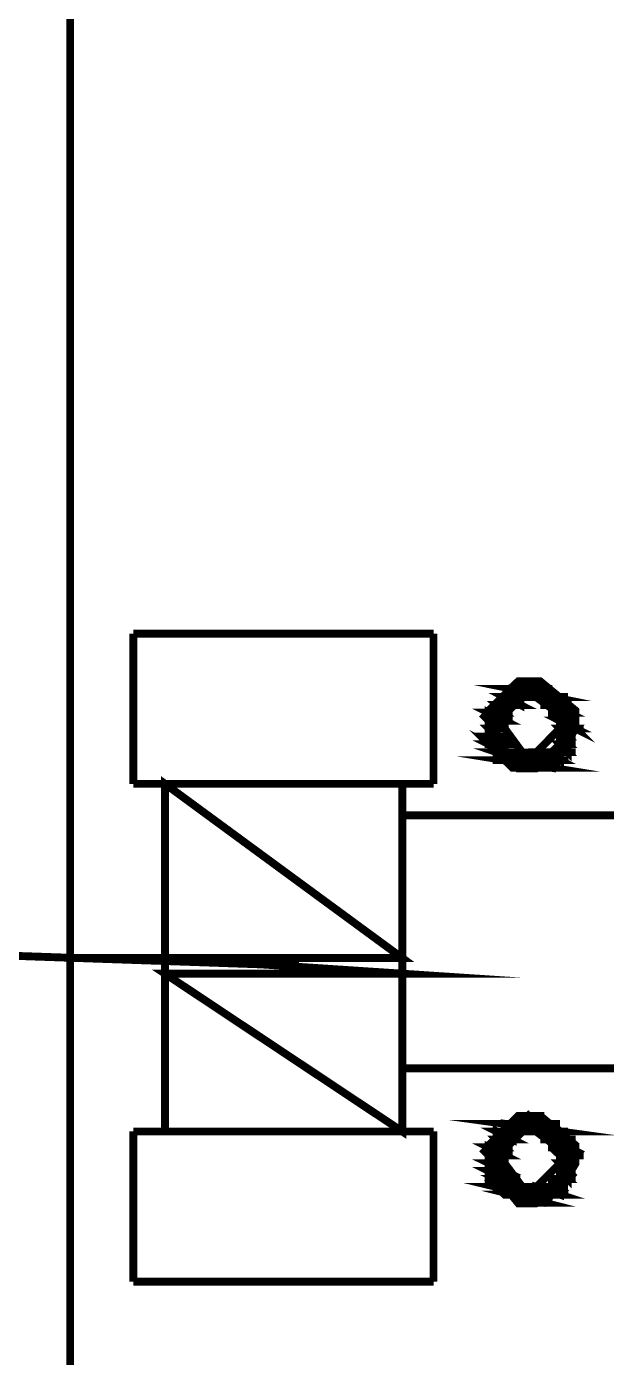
# Model space of a CAD drawing. Header units: metres. Extents: x -593 to 248, y 430 to 1024.
# Drawn here: x -12.6 to -9.49, y 678.34 to 685.48 of the extents above; entities that cross this region are included whole.
import ezdxf

# ---------------------------------------------------------------- set-up
doc = ezdxf.new("R2010")
doc.units = ezdxf.units.M
doc.header["$MEASUREMENT"] = 0
doc.layers.add('C00-00-00-BLACK', color=7, linetype='Continuous')
doc.layers.add('CFF-00-00', color=1, linetype='Continuous')

msp = doc.modelspace()

# ---------------------------------------------------------------- linework, layer by layer
at = {"layer": 'C00-00-00-BLACK', "const_width": 0.0423}
for points in [[(-12.3696, 690.7014), (-12.3696, 681.5054)], [(-10.4198, 682.2244), (-12.0306, 682.2244)], [(-12.0306, 682.2244), (-12.0306, 681.4194)], [(-10.4198, 681.4194), (-10.4198, 682.2244)], [(-12.3696, 681.6734), (-12.3696, 670.3554)], [(-12.0306, 681.4194), (-10.4198, 681.4194)], [(-11.8612, 681.4194), (-11.8612, 679.5554)], [(-10.5877, 681.4194), (-10.5877, 679.5554)], [(-9.189, 681.2504), (-10.5877, 681.2504)], [(-10.5877, 681.2504), (-10.5877, 679.8934)], [(-10.5877, 679.8934), (-9.189, 679.8934)], [(-10.4198, 679.5554), (-12.0306, 679.5554)], [(-12.0306, 679.5554), (-12.0306, 678.7504)], [(-10.4198, 678.7504), (-10.4198, 679.5554)], [(-12.0306, 678.7504), (-10.4198, 678.7504)]]:
    msp.add_lwpolyline(points, dxfattribs=at)
for points in [[(-9.6578, 681.7584), (-9.6578, 681.8124), (-9.8479, 681.9694), (-9.9111, 681.9694), (-9.9651, 681.9694), (-10.1235, 681.8124), (-10.1235, 681.7584), (-10.1235, 681.6954), (-9.9651, 681.5024), (-9.9111, 681.5024), (-9.8684, 681.5024), (-9.7375, 681.5834), (-9.6578, 681.7164), (-9.6578, 681.7584)], [(-9.8257, 681.9284), (-9.9954, 681.9284), (-9.7844, 681.8854), (-9.8257, 681.9284)], [(-10.0381, 681.8854), (-9.9538, 681.8424), (-10.0808, 681.8424), (-10.0381, 681.8854)], [(-9.9538, 681.8854), (-10.0381, 681.8854), (-9.9538, 681.8424), (-9.9538, 681.8854)], [(-9.9954, 681.8854), (-9.7844, 681.8854), (-10.0381, 681.8854), (-9.9954, 681.8854)], [(-9.7417, 681.8854), (-9.6991, 681.8854), (-10.0381, 681.8854), (-9.7417, 681.8854)], [(-9.7417, 681.8854), (-10.0381, 681.8854), (-9.7844, 681.8854), (-9.7417, 681.8854)], [(-10.0381, 681.8854), (-9.7417, 681.8854), (-9.6991, 681.8854), (-10.0381, 681.8854)], [(-9.7417, 681.8854), (-9.6991, 681.8854), (-10.0381, 681.8854), (-9.7417, 681.8854)], [(-9.9538, 681.8854), (-9.9111, 681.8854), (-10.0381, 681.8854), (-9.9538, 681.8854)], [(-9.9538, 681.8854), (-10.0381, 681.8854), (-9.9111, 681.8854), (-9.9538, 681.8854)], [(-10.0381, 681.8854), (-9.9538, 681.8854), (-9.9111, 681.8854), (-10.0381, 681.8854)], [(-9.9538, 681.8854), (-9.9111, 681.8854), (-10.0381, 681.8854), (-9.9538, 681.8854)], [(-9.7417, 681.7584), (-9.7417, 681.7904), (-9.8698, 681.8854), (-9.9111, 681.8854), (-9.9428, 681.8854), (-10.0381, 681.7904), (-10.0381, 681.7584), (-10.0381, 681.7164), (-9.9428, 681.5864), (-9.9111, 681.5864), (-9.8698, 681.5864), (-9.7417, 681.7164), (-9.7417, 681.7584)], [(-9.9954, 681.9284), (-9.7844, 681.8854), (-9.9954, 681.8854), (-9.9954, 681.9284)], [(-9.9538, 681.9284), (-9.8257, 681.9284), (-9.9954, 681.9284), (-9.9538, 681.9284)], [(-9.9954, 681.9284), (-9.8257, 681.9284), (-9.7816, 681.9284), (-9.9954, 681.9284)], [(-9.8257, 681.9284), (-9.7816, 681.9284), (-9.9954, 681.9284), (-9.8257, 681.9284)], [(-9.7844, 681.8854), (-9.9954, 681.8854), (-9.7844, 681.8854)], [(-9.9111, 681.9284), (-9.8684, 681.9284), (-9.9538, 681.9284), (-9.9111, 681.9284)], [(-9.8684, 681.9284), (-9.9538, 681.9284), (-9.8257, 681.9284), (-9.8684, 681.9284)], [(-9.9111, 681.9284), (-9.8684, 681.9284), (-9.8257, 681.9284), (-9.9111, 681.9284)], [(-9.8684, 681.9284), (-9.9111, 681.9284), (-9.8684, 681.9284)], [(-9.7417, 681.8854), (-9.9111, 681.8854), (-9.7417, 681.8854)], [(-9.9111, 681.8854), (-9.7417, 681.8854), (-9.8684, 681.8854), (-9.9111, 681.8854)], [(-9.7417, 681.8854), (-9.8257, 681.8854), (-9.7417, 681.8424), (-9.7417, 681.8854)], [(-9.7417, 681.8854), (-9.8684, 681.8854), (-9.7417, 681.8854)], [(-9.8684, 681.8854), (-9.7417, 681.8854), (-9.8257, 681.8854), (-9.8684, 681.8854)], [(-9.8257, 681.8854), (-9.7417, 681.8424), (-9.8257, 681.8424), (-9.8257, 681.8854)], [(-10.0381, 681.8014), (-10.1235, 681.8014), (-10.0381, 681.7584), (-10.0381, 681.8014)], [(-10.0808, 681.8424), (-10.0381, 681.8014), (-10.1235, 681.8014), (-10.0808, 681.8424)], [(-10.1235, 681.8014), (-10.0381, 681.7584), (-10.1235, 681.7584), (-10.1235, 681.8014)], [(-10.1235, 681.8014), (-10.0381, 681.8014), (-9.9954, 681.8014), (-10.1235, 681.8014)], [(-10.0381, 681.8014), (-9.9954, 681.8014), (-10.1235, 681.8014), (-10.0381, 681.8014)], [(-9.9954, 681.8424), (-10.0808, 681.8424), (-10.0381, 681.8014), (-9.9954, 681.8424)], [(-9.9954, 681.8424), (-9.9538, 681.8424), (-10.0808, 681.8424), (-9.9954, 681.8424)], [(-9.9954, 681.8424), (-10.0808, 681.8424), (-9.9538, 681.8424), (-9.9954, 681.8424)], [(-10.0808, 681.8424), (-9.9954, 681.8424), (-9.9538, 681.8424), (-10.0808, 681.8424)], [(-9.9954, 681.8424), (-9.9538, 681.8424), (-10.0808, 681.8424), (-9.9954, 681.8424)], [(-10.0808, 681.8424), (-9.9954, 681.8424), (-9.9538, 681.8424), (-10.0808, 681.8424)], [(-9.9954, 681.8424), (-9.9538, 681.8424), (-10.0808, 681.8424), (-9.9954, 681.8424)], [(-9.6991, 681.8424), (-9.7844, 681.8424), (-9.6991, 681.8014), (-9.6991, 681.8424)], [(-9.8257, 681.8424), (-9.7417, 681.8424), (-9.6991, 681.8424), (-9.8257, 681.8424)], [(-9.7417, 681.8424), (-9.6991, 681.8424), (-9.8257, 681.8424), (-9.7417, 681.8424)], [(-9.7417, 681.8424), (-9.8257, 681.8424), (-9.6991, 681.8424), (-9.7417, 681.8424)], [(-9.8257, 681.8424), (-9.6991, 681.8424), (-9.7844, 681.8424), (-9.8257, 681.8424)], [(-9.7844, 681.8424), (-9.6991, 681.8014), (-9.7844, 681.8014), (-9.7844, 681.8424)], [(-9.7844, 681.8014), (-9.6991, 681.8014), (-9.6578, 681.8014), (-9.7844, 681.8014)], [(-9.6991, 681.8014), (-9.6578, 681.8014), (-9.7844, 681.8014), (-9.6991, 681.8014)], [(-9.6991, 681.8014), (-9.7844, 681.8014), (-9.6991, 681.8014)], [(-9.7844, 681.8014), (-9.6991, 681.8014), (-9.7417, 681.8014), (-9.7844, 681.8014)], [(-9.6991, 681.8014), (-9.7417, 681.8014), (-9.6991, 681.7584), (-9.6991, 681.8014)], [(-9.7417, 681.8014), (-9.6991, 681.7584), (-9.7417, 681.7584), (-9.7417, 681.8014)], [(-10.0808, 681.7584), (-10.1235, 681.7584), (-10.0808, 681.7164), (-10.0808, 681.7584)], [(-10.1235, 681.7584), (-10.0808, 681.7164), (-10.1235, 681.7164), (-10.1235, 681.7584)], [(-10.1235, 681.7584), (-10.0381, 681.7584), (-9.9954, 681.7584), (-10.1235, 681.7584)], [(-10.0381, 681.7584), (-9.9954, 681.7584), (-10.1235, 681.7584), (-10.0381, 681.7584)], [(-10.0808, 681.7584), (-10.0381, 681.7584), (-10.1235, 681.7584), (-10.0808, 681.7584)], [(-10.0808, 681.7584), (-10.1235, 681.7584), (-10.0381, 681.7584), (-10.0808, 681.7584)], [(-10.1235, 681.7164), (-10.0808, 681.6734), (-10.1235, 681.6734), (-10.1235, 681.7164)], [(-9.6991, 681.7584), (-9.7417, 681.7584), (-9.6578, 681.7164), (-9.6991, 681.7584)], [(-9.7417, 681.7584), (-9.6578, 681.7164), (-9.7417, 681.7164), (-9.7417, 681.7584)], [(-9.7417, 681.7584), (-9.6991, 681.7584), (-9.6578, 681.7584), (-9.7417, 681.7584)], [(-9.6991, 681.7584), (-9.6578, 681.7584), (-9.7417, 681.7584), (-9.6991, 681.7584)], [(-9.7417, 681.7164), (-9.6991, 681.6734), (-9.7417, 681.6734), (-9.7417, 681.7164)], [(-10.1235, 681.6324), (-10.0381, 681.5894), (-10.0808, 681.5894), (-10.1235, 681.6324)], [(-10.0381, 681.6734), (-10.1235, 681.6734), (-10.0381, 681.6324), (-10.0381, 681.6734)], [(-10.0808, 681.7164), (-10.1235, 681.7164), (-10.0808, 681.6734), (-10.0808, 681.7164)], [(-10.1235, 681.7164), (-10.0808, 681.7164), (-10.0381, 681.7164), (-10.1235, 681.7164)], [(-10.0808, 681.7164), (-10.0381, 681.7164), (-10.1235, 681.7164), (-10.0808, 681.7164)], [(-10.1235, 681.6734), (-10.0381, 681.6324), (-10.1235, 681.6324), (-10.1235, 681.6734)], [(-10.0381, 681.6734), (-9.9954, 681.6734), (-10.1235, 681.6734), (-10.0381, 681.6734)], [(-10.0381, 681.6734), (-10.1235, 681.6734), (-10.0808, 681.6734), (-10.0381, 681.6734)], [(-10.1235, 681.6734), (-10.0381, 681.6734), (-9.9954, 681.6734), (-10.1235, 681.6734)], [(-10.0381, 681.6734), (-9.9954, 681.6734), (-10.1235, 681.6734), (-10.0381, 681.6734)], [(-9.6991, 681.6734), (-9.7417, 681.6734), (-9.6991, 681.6324), (-9.6991, 681.6734)], [(-9.6578, 681.7164), (-9.7417, 681.7164), (-9.6991, 681.6734), (-9.6578, 681.7164)], [(-9.7417, 681.7164), (-9.6578, 681.7164), (-9.6148, 681.7164), (-9.7417, 681.7164)], [(-9.6578, 681.7164), (-9.6148, 681.7164), (-9.7417, 681.7164), (-9.6578, 681.7164)], [(-9.7417, 681.6734), (-9.6991, 681.6324), (-9.7417, 681.6324), (-9.7417, 681.6734)], [(-9.7417, 681.6734), (-9.6991, 681.6734), (-9.6578, 681.6734), (-9.7417, 681.6734)], [(-9.6991, 681.6734), (-9.6578, 681.6734), (-9.7417, 681.6734), (-9.6991, 681.6734)], [(-9.7417, 681.6734), (-9.6991, 681.6734), (-9.6578, 681.6734), (-9.7417, 681.6734)], [(-9.6991, 681.6734), (-9.6578, 681.6734), (-9.7417, 681.6734), (-9.6991, 681.6734)], [(-10.0381, 681.6324), (-10.1235, 681.6324), (-10.0381, 681.5894), (-10.0381, 681.6324)], [(-9.9954, 681.5894), (-10.0808, 681.5894), (-9.9538, 681.5464), (-9.9954, 681.5894)], [(-10.1235, 681.6324), (-10.0381, 681.6324), (-9.9954, 681.6324), (-10.1235, 681.6324)], [(-10.0381, 681.6324), (-9.9954, 681.6324), (-10.1235, 681.6324), (-10.0381, 681.6324)], [(-10.0808, 681.5894), (-9.9538, 681.5464), (-10.0808, 681.5464), (-10.0808, 681.5894)], [(-9.9954, 681.5894), (-9.9538, 681.5894), (-10.0808, 681.5894), (-9.9954, 681.5894)], [(-9.9954, 681.5894), (-10.0808, 681.5894), (-10.0381, 681.5894), (-9.9954, 681.5894)], [(-10.0808, 681.5894), (-9.9954, 681.5894), (-9.9538, 681.5894), (-10.0808, 681.5894)], [(-9.9954, 681.5894), (-9.9538, 681.5894), (-10.0808, 681.5894), (-9.9954, 681.5894)], [(-9.8257, 681.5894), (-9.7417, 681.5464), (-9.8684, 681.5464), (-9.8257, 681.5894)], [(-9.7417, 681.5894), (-9.8257, 681.5894), (-9.7417, 681.5464), (-9.7417, 681.5894)], [(-9.7844, 681.5894), (-9.7417, 681.5894), (-9.8257, 681.5894), (-9.7844, 681.5894)], [(-9.8257, 681.5894), (-9.7417, 681.5894), (-9.6991, 681.5894), (-9.8257, 681.5894)], [(-9.7417, 681.5894), (-9.6991, 681.5894), (-9.8257, 681.5894), (-9.7417, 681.5894)], [(-9.7417, 681.6324), (-9.6991, 681.5894), (-9.7844, 681.5894), (-9.7417, 681.6324)], [(-9.7844, 681.5894), (-9.6991, 681.5894), (-9.6578, 681.5894), (-9.7844, 681.5894)], [(-9.6991, 681.5894), (-9.6578, 681.5894), (-9.7844, 681.5894), (-9.6991, 681.5894)], [(-9.7844, 681.5894), (-9.6991, 681.5894), (-9.6578, 681.5894), (-9.7844, 681.5894)], [(-9.6991, 681.5894), (-9.6578, 681.5894), (-9.7844, 681.5894), (-9.6991, 681.5894)], [(-9.6991, 681.5894), (-9.7844, 681.5894), (-9.7417, 681.5894), (-9.6991, 681.5894)], [(-9.6991, 681.6324), (-9.7417, 681.6324), (-9.6991, 681.5894), (-9.6991, 681.6324)], [(-9.7417, 681.6324), (-9.6991, 681.6324), (-9.6578, 681.6324), (-9.7417, 681.6324)], [(-9.6991, 681.6324), (-9.6578, 681.6324), (-9.7417, 681.6324), (-9.6991, 681.6324)], [(-9.7844, 681.5464), (-10.0381, 681.5464), (-9.7844, 681.5054), (-9.7844, 681.5464)], [(-10.0808, 681.5464), (-9.9513, 681.5464), (-9.9083, 681.5464), (-10.0808, 681.5464)], [(-9.9513, 681.5464), (-9.9083, 681.5464), (-10.0808, 681.5464), (-9.9513, 681.5464)], [(-9.9538, 681.5464), (-10.0808, 681.5464), (-9.9538, 681.5464)], [(-10.0808, 681.5464), (-9.9538, 681.5464), (-10.0381, 681.5464), (-10.0808, 681.5464)], [(-10.0381, 681.5464), (-9.7844, 681.5054), (-9.9954, 681.5054), (-10.0381, 681.5464)], [(-9.9111, 681.5464), (-9.8684, 681.5464), (-10.0381, 681.5464), (-9.9111, 681.5464)], [(-9.9111, 681.5464), (-10.0381, 681.5464), (-9.9538, 681.5464), (-9.9111, 681.5464)], [(-10.0381, 681.5464), (-9.9083, 681.5464), (-9.8656, 681.5464), (-10.0381, 681.5464)], [(-9.9083, 681.5464), (-9.8656, 681.5464), (-10.0381, 681.5464), (-9.9083, 681.5464)], [(-10.0381, 681.5464), (-9.7417, 681.5464), (-9.6991, 681.5464), (-10.0381, 681.5464)], [(-9.7417, 681.5464), (-9.6991, 681.5464), (-10.0381, 681.5464), (-9.7417, 681.5464)], [(-9.7844, 681.5464), (-9.7417, 681.5464), (-10.0381, 681.5464), (-9.7844, 681.5464)], [(-9.7844, 681.5464), (-10.0381, 681.5464), (-9.7417, 681.5464), (-9.7844, 681.5464)], [(-9.8684, 681.5464), (-9.7417, 681.5464), (-9.9111, 681.5464), (-9.8684, 681.5464)], [(-9.8684, 681.5464), (-9.7389, 681.5464), (-9.6962, 681.5464), (-9.8684, 681.5464)], [(-9.7389, 681.5464), (-9.6962, 681.5464), (-9.8684, 681.5464), (-9.7389, 681.5464)], [(-9.7417, 681.5464), (-9.8684, 681.5464), (-9.7417, 681.5464)], [(-11.8612, 681.4194), (-10.5877, 680.4854), (-11.8612, 680.4854), (-11.8612, 681.4194)], [(-9.9954, 681.5054), (-9.7844, 681.5054), (-9.7417, 681.5054), (-9.9954, 681.5054)], [(-9.7844, 681.5054), (-9.7417, 681.5054), (-9.9954, 681.5054), (-9.7844, 681.5054)], [(-9.7844, 681.5054), (-9.9954, 681.5054), (-9.8257, 681.5054), (-9.7844, 681.5054)], [(-9.9954, 681.5054), (-9.8257, 681.5054), (-9.9538, 681.5054), (-9.9954, 681.5054)], [(-9.9538, 681.5054), (-9.8243, 681.5054), (-9.7816, 681.5054), (-9.9538, 681.5054)], [(-9.8243, 681.5054), (-9.7816, 681.5054), (-9.9538, 681.5054), (-9.8243, 681.5054)], [(-9.8257, 681.5054), (-9.9538, 681.5054), (-9.8684, 681.5054), (-9.8257, 681.5054)], [(-9.9538, 681.5054), (-9.8684, 681.5054), (-9.9111, 681.5054), (-9.9538, 681.5054)], [(-9.9111, 681.5054), (-9.8684, 681.5054), (-9.8257, 681.5054), (-9.9111, 681.5054)], [(-10.5877, 681.4194), (-11.8612, 681.4194), (-10.5877, 680.4854), (-10.5877, 681.4194)], [(-10.5877, 680.4854), (-11.8612, 680.4854), (-10.5877, 680.4014), (-10.5877, 680.4854)], [(-11.8612, 680.4854), (-10.5877, 680.4014), (-11.8612, 680.4014), (-11.8612, 680.4854)], [(-10.5877, 680.4014), (-11.8612, 680.4014), (-10.5877, 679.5554), (-10.5877, 680.4014)], [(-11.8612, 680.4014), (-10.5877, 679.5554), (-11.8612, 679.5554), (-11.8612, 680.4014)], [(-9.7844, 679.5964), (-10.0381, 679.5964), (-9.7417, 679.5554), (-9.7844, 679.5964)], [(-9.6578, 679.4274), (-9.6578, 679.4814), (-9.8479, 679.6394), (-9.9111, 679.6394), (-9.9651, 679.6394), (-10.1235, 679.4814), (-10.1235, 679.4274), (-10.1235, 679.3634), (-9.9651, 679.1704), (-9.9111, 679.1704), (-9.8684, 679.1704), (-9.7375, 679.2524), (-9.6578, 679.3844), (-9.6578, 679.4274)], [(-10.0381, 679.5964), (-9.7417, 679.5554), (-10.0381, 679.5554), (-10.0381, 679.5964)], [(-9.9954, 679.5964), (-9.7844, 679.5964), (-10.0381, 679.5964), (-9.9954, 679.5964)], [(-9.7844, 679.5964), (-9.7417, 679.5964), (-9.9979, 679.5964), (-9.7844, 679.5964)], [(-9.7844, 679.5964), (-9.9979, 679.5964), (-9.8257, 679.5964), (-9.7844, 679.5964)], [(-9.9538, 679.5964), (-9.8257, 679.5964), (-9.9954, 679.5964), (-9.9538, 679.5964)], [(-9.9954, 679.5964), (-9.8257, 679.5964), (-9.7816, 679.5964), (-9.9954, 679.5964)], [(-9.8257, 679.5964), (-9.7816, 679.5964), (-9.9954, 679.5964), (-9.8257, 679.5964)], [(-9.7844, 679.5964), (-9.9954, 679.5964), (-9.7844, 679.5964)], [(-9.9111, 679.6394), (-9.8684, 679.5964), (-9.9538, 679.5964), (-9.9111, 679.6394)], [(-9.8684, 679.5964), (-9.9538, 679.5964), (-9.8257, 679.5964), (-9.8684, 679.5964)], [(-9.8684, 679.6394), (-9.9111, 679.6394), (-9.8684, 679.5964), (-9.8684, 679.6394)], [(-9.9111, 679.6394), (-9.8684, 679.6394), (-9.8257, 679.6394), (-9.9111, 679.6394)], [(-10.0808, 679.5124), (-10.0381, 679.4704), (-10.1235, 679.4704), (-10.0808, 679.5124)], [(-9.9954, 679.5554), (-10.0808, 679.5554), (-9.9954, 679.5124), (-9.9954, 679.5554)], [(-10.0381, 679.5124), (-10.0808, 679.5124), (-10.0381, 679.4704), (-10.0381, 679.5124)], [(-10.0808, 679.5554), (-9.9954, 679.5124), (-10.0808, 679.5124), (-10.0808, 679.5554)], [(-10.0381, 679.5554), (-9.9538, 679.5554), (-10.0808, 679.5554), (-10.0381, 679.5554)], [(-9.9954, 679.5554), (-9.9538, 679.5554), (-10.0808, 679.5554), (-9.9954, 679.5554)], [(-9.9954, 679.5554), (-10.0808, 679.5554), (-9.9538, 679.5554), (-9.9954, 679.5554)], [(-10.0808, 679.5124), (-9.9954, 679.5124), (-9.9538, 679.5124), (-10.0808, 679.5124)], [(-9.9954, 679.5124), (-9.9538, 679.5124), (-10.0808, 679.5124), (-9.9954, 679.5124)], [(-10.0381, 679.5124), (-9.9954, 679.5124), (-10.0808, 679.5124), (-10.0381, 679.5124)], [(-10.0381, 679.5124), (-10.0808, 679.5124), (-9.9954, 679.5124), (-10.0381, 679.5124)], [(-10.0381, 679.5554), (-9.7417, 679.5554), (-9.6991, 679.5554), (-10.0381, 679.5554)], [(-9.7417, 679.5554), (-9.6991, 679.5554), (-10.0381, 679.5554), (-9.7417, 679.5554)], [(-10.0381, 679.5554), (-9.9083, 679.5554), (-9.8656, 679.5554), (-10.0381, 679.5554)], [(-9.9083, 679.5554), (-9.8656, 679.5554), (-10.0381, 679.5554), (-9.9083, 679.5554)], [(-9.9538, 679.5554), (-9.9111, 679.5554), (-10.0381, 679.5554), (-9.9538, 679.5554)], [(-9.9538, 679.5554), (-10.0381, 679.5554), (-9.9111, 679.5554), (-9.9538, 679.5554)], [(-9.9538, 679.5554), (-10.0381, 679.5554), (-9.9538, 679.5554)], [(-9.7417, 679.4274), (-9.7417, 679.4604), (-9.8698, 679.5554), (-9.9111, 679.5554), (-9.9428, 679.5554), (-10.0381, 679.4604), (-10.0381, 679.4274), (-10.0381, 679.3844), (-9.9428, 679.2564), (-9.9111, 679.2564), (-9.8698, 679.2564), (-9.7417, 679.3844), (-9.7417, 679.4274)], [(-9.7417, 679.5554), (-9.9111, 679.5554), (-9.7417, 679.5554)], [(-9.9111, 679.5554), (-9.7417, 679.5554), (-9.8684, 679.5554), (-9.9111, 679.5554)], [(-9.7417, 679.5554), (-9.8257, 679.5554), (-9.7417, 679.5124), (-9.7417, 679.5554)], [(-9.7417, 679.5554), (-9.8684, 679.5554), (-9.7417, 679.5554)], [(-9.8684, 679.5554), (-9.7417, 679.5554), (-9.8257, 679.5554), (-9.8684, 679.5554)], [(-9.6991, 679.5124), (-9.7844, 679.5124), (-9.6991, 679.4704), (-9.6991, 679.5124)], [(-9.8257, 679.5554), (-9.7417, 679.5124), (-9.8257, 679.5124), (-9.8257, 679.5554)], [(-9.8257, 679.5554), (-9.7417, 679.5554), (-9.6991, 679.5554), (-9.8257, 679.5554)], [(-9.7417, 679.5554), (-9.6991, 679.5554), (-9.8257, 679.5554), (-9.7417, 679.5554)], [(-9.7417, 679.5124), (-9.8257, 679.5124), (-9.6991, 679.5124), (-9.7417, 679.5124)], [(-9.8257, 679.5124), (-9.6991, 679.5124), (-9.7844, 679.5124), (-9.8257, 679.5124)], [(-9.7844, 679.5124), (-9.6991, 679.4704), (-9.7844, 679.4704), (-9.7844, 679.5124)], [(-9.7844, 679.5124), (-9.6991, 679.5124), (-9.6578, 679.5124), (-9.7844, 679.5124)], [(-9.6991, 679.5124), (-9.6578, 679.5124), (-9.7844, 679.5124), (-9.6991, 679.5124)], [(-10.0381, 679.4704), (-10.1235, 679.4704), (-10.0381, 679.4274), (-10.0381, 679.4704)], [(-10.1235, 679.4704), (-10.0381, 679.4274), (-10.1235, 679.4274), (-10.1235, 679.4704)], [(-10.1235, 679.4704), (-10.0381, 679.4704), (-9.9954, 679.4704), (-10.1235, 679.4704)], [(-10.0381, 679.4704), (-9.9954, 679.4704), (-10.1235, 679.4704), (-10.0381, 679.4704)], [(-10.1235, 679.4274), (-10.0808, 679.3854), (-10.1235, 679.3854), (-10.1235, 679.4274)], [(-9.6991, 679.4704), (-9.7844, 679.4704), (-9.6991, 679.4704)], [(-9.7844, 679.4704), (-9.6991, 679.4704), (-9.7417, 679.4704), (-9.7844, 679.4704)], [(-9.6991, 679.4704), (-9.7417, 679.4704), (-9.6991, 679.4274), (-9.6991, 679.4704)], [(-9.7417, 679.4704), (-9.6991, 679.4274), (-9.7417, 679.4274), (-9.7417, 679.4704)], [(-9.7417, 679.4704), (-9.6991, 679.4704), (-9.6578, 679.4704), (-9.7417, 679.4704)], [(-9.6991, 679.4704), (-9.6578, 679.4704), (-9.7417, 679.4704), (-9.6991, 679.4704)], [(-9.7417, 679.4274), (-9.6991, 679.3854), (-9.7417, 679.3854), (-9.7417, 679.4274)], [(-10.0808, 679.3854), (-10.1235, 679.3854), (-10.0381, 679.3434), (-10.0808, 679.3854)], [(-10.0808, 679.4274), (-10.1235, 679.4274), (-10.0808, 679.3854), (-10.0808, 679.4274)], [(-10.1235, 679.4274), (-10.0381, 679.4274), (-9.9954, 679.4274), (-10.1235, 679.4274)], [(-10.0381, 679.4274), (-9.9954, 679.4274), (-10.1235, 679.4274), (-10.0381, 679.4274)], [(-10.0808, 679.4274), (-10.0381, 679.4274), (-10.1235, 679.4274), (-10.0808, 679.4274)], [(-10.0808, 679.4274), (-10.1235, 679.4274), (-10.0381, 679.4274), (-10.0808, 679.4274)], [(-10.1235, 679.3854), (-10.0381, 679.3434), (-10.1235, 679.3434), (-10.1235, 679.3854)], [(-10.1235, 679.3854), (-10.0808, 679.3854), (-10.0381, 679.3854), (-10.1235, 679.3854)], [(-10.0808, 679.3854), (-10.0381, 679.3854), (-10.1235, 679.3854), (-10.0808, 679.3854)], [(-9.6578, 679.4274), (-9.7417, 679.4274), (-9.6991, 679.3854), (-9.6578, 679.4274)], [(-9.6991, 679.3854), (-9.7417, 679.3854), (-9.6991, 679.3434), (-9.6991, 679.3854)], [(-9.6578, 679.4274), (-9.6148, 679.4274), (-9.7417, 679.4274), (-9.6578, 679.4274)], [(-9.6578, 679.4274), (-9.7417, 679.4274), (-9.6991, 679.4274), (-9.6578, 679.4274)], [(-9.7417, 679.3854), (-9.6991, 679.3434), (-9.7417, 679.3434), (-9.7417, 679.3854)], [(-9.7417, 679.3854), (-9.6991, 679.3854), (-9.6578, 679.3854), (-9.7417, 679.3854)], [(-9.6991, 679.3854), (-9.6578, 679.3854), (-9.7417, 679.3854), (-9.6991, 679.3854)], [(-9.7417, 679.3854), (-9.6991, 679.3854), (-9.6578, 679.3854), (-9.7417, 679.3854)], [(-9.6991, 679.3854), (-9.6578, 679.3854), (-9.7417, 679.3854), (-9.6991, 679.3854)], [(-9.7417, 679.3434), (-9.6991, 679.3004), (-9.7417, 679.3004), (-9.7417, 679.3434)], [(-10.0381, 679.3434), (-10.1235, 679.3434), (-10.0381, 679.3004), (-10.0381, 679.3434)], [(-9.9954, 679.3004), (-10.0808, 679.3004), (-9.9954, 679.2574), (-9.9954, 679.3004)], [(-10.1235, 679.3434), (-10.0381, 679.3004), (-10.1235, 679.3004), (-10.1235, 679.3434)], [(-10.1235, 679.3434), (-10.0381, 679.3434), (-9.9954, 679.3434), (-10.1235, 679.3434)], [(-10.0381, 679.3434), (-9.9954, 679.3434), (-10.1235, 679.3434), (-10.0381, 679.3434)], [(-10.1235, 679.3004), (-10.0381, 679.3004), (-9.9954, 679.3004), (-10.1235, 679.3004)], [(-10.0381, 679.3004), (-9.9954, 679.3004), (-10.1235, 679.3004), (-10.0381, 679.3004)], [(-10.0381, 679.3004), (-10.1235, 679.3004), (-10.0381, 679.3004)], [(-10.1235, 679.3004), (-10.0381, 679.3004), (-10.0808, 679.3004), (-10.1235, 679.3004)], [(-10.0808, 679.3004), (-9.9954, 679.2574), (-10.0808, 679.2574), (-10.0808, 679.3004)], [(-9.9954, 679.3004), (-9.9538, 679.3004), (-10.0808, 679.3004), (-9.9954, 679.3004)], [(-9.9954, 679.3004), (-10.0808, 679.3004), (-10.0381, 679.3004), (-9.9954, 679.3004)], [(-9.6991, 679.3004), (-9.7844, 679.3004), (-9.7417, 679.2574), (-9.6991, 679.3004)], [(-9.7844, 679.3004), (-9.7417, 679.2574), (-9.7844, 679.2574), (-9.7844, 679.3004)], [(-9.7417, 679.3004), (-9.6991, 679.3004), (-9.7844, 679.3004), (-9.7417, 679.3004)], [(-9.7844, 679.3004), (-9.6991, 679.3004), (-9.6578, 679.3004), (-9.7844, 679.3004)], [(-9.6991, 679.3004), (-9.6578, 679.3004), (-9.7844, 679.3004), (-9.6991, 679.3004)], [(-9.6991, 679.3434), (-9.7417, 679.3434), (-9.6991, 679.3004), (-9.6991, 679.3434)], [(-9.7417, 679.3434), (-9.6991, 679.3434), (-9.6578, 679.3434), (-9.7417, 679.3434)], [(-9.6991, 679.3434), (-9.6578, 679.3434), (-9.7417, 679.3434), (-9.6991, 679.3434)], [(-9.6991, 679.3004), (-9.7417, 679.3004), (-9.6991, 679.3004)], [(-9.9538, 679.2574), (-10.0808, 679.2574), (-9.9111, 679.2164), (-9.9538, 679.2574)], [(-10.0808, 679.2574), (-9.9111, 679.2164), (-10.0381, 679.2164), (-10.0808, 679.2574)], [(-10.0808, 679.2574), (-9.9954, 679.2574), (-9.9538, 679.2574), (-10.0808, 679.2574)], [(-9.9954, 679.2574), (-9.9538, 679.2574), (-10.0808, 679.2574), (-9.9954, 679.2574)], [(-9.9538, 679.2574), (-9.9111, 679.2574), (-10.0808, 679.2574), (-9.9538, 679.2574)], [(-9.9538, 679.2574), (-10.0808, 679.2574), (-9.9954, 679.2574), (-9.9538, 679.2574)], [(-10.0808, 679.2574), (-9.9513, 679.2574), (-9.9083, 679.2574), (-10.0808, 679.2574)], [(-9.9513, 679.2574), (-9.9083, 679.2574), (-10.0808, 679.2574), (-9.9513, 679.2574)], [(-9.9954, 679.2164), (-9.8257, 679.1734), (-9.9538, 679.1734), (-9.9954, 679.2164)], [(-9.7417, 679.2574), (-9.8684, 679.2574), (-9.7417, 679.2164), (-9.7417, 679.2574)], [(-9.8684, 679.2574), (-9.7417, 679.2164), (-9.8684, 679.2164), (-9.8684, 679.2574)], [(-9.8257, 679.2574), (-9.7417, 679.2574), (-9.8684, 679.2574), (-9.8257, 679.2574)], [(-9.7844, 679.2574), (-9.7417, 679.2574), (-9.8257, 679.2574), (-9.7844, 679.2574)], [(-9.8257, 679.2574), (-9.7417, 679.2574), (-9.6991, 679.2574), (-9.8257, 679.2574)], [(-9.7417, 679.2574), (-9.6991, 679.2574), (-9.8257, 679.2574), (-9.7417, 679.2574)], [(-9.7417, 679.2574), (-9.8257, 679.2574), (-9.7417, 679.2574)], [(-9.7417, 679.2574), (-9.7844, 679.2574), (-9.7417, 679.2574)], [(-9.7844, 679.2164), (-9.9954, 679.2164), (-9.8257, 679.1734), (-9.7844, 679.2164)], [(-9.8684, 679.2164), (-9.8257, 679.2164), (-10.0381, 679.2164), (-9.8684, 679.2164)], [(-9.8684, 679.2164), (-10.0381, 679.2164), (-9.9111, 679.2164), (-9.8684, 679.2164)], [(-10.0381, 679.2164), (-9.7417, 679.2164), (-9.6991, 679.2164), (-10.0381, 679.2164)], [(-9.7417, 679.2164), (-9.6991, 679.2164), (-10.0381, 679.2164), (-9.7417, 679.2164)], [(-9.7844, 679.2164), (-9.7417, 679.2164), (-10.0381, 679.2164), (-9.7844, 679.2164)], [(-9.7844, 679.2164), (-10.0381, 679.2164), (-9.7417, 679.2164), (-9.7844, 679.2164)], [(-9.7844, 679.2164), (-10.0381, 679.2164), (-9.7844, 679.2164)], [(-10.0381, 679.2164), (-9.7844, 679.2164), (-9.9954, 679.2164), (-10.0381, 679.2164)], [(-9.9954, 679.2164), (-9.7844, 679.2164), (-9.7417, 679.2164), (-9.9954, 679.2164)], [(-9.7844, 679.2164), (-9.7417, 679.2164), (-9.9954, 679.2164), (-9.7844, 679.2164)], [(-9.9538, 679.1734), (-9.8243, 679.1734), (-9.7816, 679.1734), (-9.9538, 679.1734)], [(-9.8243, 679.1734), (-9.7816, 679.1734), (-9.9538, 679.1734), (-9.8243, 679.1734)], [(-9.8257, 679.1734), (-9.9538, 679.1734), (-9.8684, 679.1734), (-9.8257, 679.1734)], [(-9.9538, 679.1734), (-9.8684, 679.1734), (-9.9111, 679.1734), (-9.9538, 679.1734)], [(-9.9111, 679.1734), (-9.8684, 679.1734), (-9.8257, 679.1734), (-9.9111, 679.1734)], [(-9.8684, 679.2164), (-9.7389, 679.2164), (-9.6962, 679.2164), (-9.8684, 679.2164)], [(-9.7389, 679.2164), (-9.6962, 679.2164), (-9.8684, 679.2164), (-9.7389, 679.2164)]]:
    msp.add_lwpolyline(points, close=True, dxfattribs=at)
at = {"layer": 'C00-00-00-BLACK'}
for points in [[(-9.9538, 681.9284), (-9.8257, 681.9284), (-9.9954, 681.9284), (-9.9538, 681.9284)], [(-9.9954, 681.9284), (-9.8257, 681.9284), (-9.7816, 681.9284), (-9.9954, 681.9284)], [(-9.8257, 681.9284), (-9.7816, 681.9284), (-9.9954, 681.9284), (-9.8257, 681.9284)], [(-9.8257, 681.9284), (-9.9954, 681.9284), (-9.7844, 681.8854), (-9.8257, 681.9284)], [(-9.9954, 681.9284), (-9.7844, 681.8854), (-9.9954, 681.8854), (-9.9954, 681.9284)], [(-9.9111, 681.9284), (-9.8684, 681.9284), (-9.9538, 681.9284), (-9.9111, 681.9284)], [(-9.8684, 681.9284), (-9.9538, 681.9284), (-9.8257, 681.9284), (-9.8684, 681.9284)], [(-9.9111, 681.9284), (-9.8684, 681.9284), (-9.8257, 681.9284), (-9.9111, 681.9284)], [(-9.8684, 681.9284), (-9.9111, 681.9284), (-9.8684, 681.9284)], [(-10.0808, 681.8424), (-10.0381, 681.8014), (-10.1235, 681.8014), (-10.0808, 681.8424)], [(-10.0381, 681.8854), (-9.9538, 681.8424), (-10.0808, 681.8424), (-10.0381, 681.8854)], [(-9.9954, 681.8424), (-9.9538, 681.8424), (-10.0808, 681.8424), (-9.9954, 681.8424)], [(-9.9954, 681.8424), (-10.0808, 681.8424), (-9.9538, 681.8424), (-9.9954, 681.8424)], [(-10.0808, 681.8424), (-9.9954, 681.8424), (-9.9538, 681.8424), (-10.0808, 681.8424)], [(-9.9954, 681.8424), (-9.9538, 681.8424), (-10.0808, 681.8424), (-9.9954, 681.8424)], [(-10.0808, 681.8424), (-9.9954, 681.8424), (-9.9538, 681.8424), (-10.0808, 681.8424)], [(-9.9954, 681.8424), (-9.9538, 681.8424), (-10.0808, 681.8424), (-9.9954, 681.8424)], [(-9.9954, 681.8424), (-10.0808, 681.8424), (-10.0381, 681.8014), (-9.9954, 681.8424)], [(-9.9954, 681.8854), (-9.7844, 681.8854), (-10.0381, 681.8854), (-9.9954, 681.8854)], [(-9.7417, 681.8854), (-9.6991, 681.8854), (-10.0381, 681.8854), (-9.7417, 681.8854)], [(-9.7417, 681.8854), (-10.0381, 681.8854), (-9.7844, 681.8854), (-9.7417, 681.8854)], [(-10.0381, 681.8854), (-9.7417, 681.8854), (-9.6991, 681.8854), (-10.0381, 681.8854)], [(-9.7417, 681.8854), (-9.6991, 681.8854), (-10.0381, 681.8854), (-9.7417, 681.8854)], [(-9.9538, 681.8854), (-9.9111, 681.8854), (-10.0381, 681.8854), (-9.9538, 681.8854)], [(-9.9538, 681.8854), (-10.0381, 681.8854), (-9.9111, 681.8854), (-9.9538, 681.8854)], [(-10.0381, 681.8854), (-9.9538, 681.8854), (-9.9111, 681.8854), (-10.0381, 681.8854)], [(-9.9538, 681.8854), (-9.9111, 681.8854), (-10.0381, 681.8854), (-9.9538, 681.8854)], [(-9.9538, 681.8854), (-10.0381, 681.8854), (-9.9538, 681.8424), (-9.9538, 681.8854)], [(-9.7844, 681.8854), (-9.9954, 681.8854), (-9.7844, 681.8854)], [(-9.7417, 681.8854), (-9.9111, 681.8854), (-9.7417, 681.8854)], [(-9.9111, 681.8854), (-9.7417, 681.8854), (-9.8684, 681.8854), (-9.9111, 681.8854)], [(-9.7417, 681.8854), (-9.8684, 681.8854), (-9.7417, 681.8854)], [(-9.8684, 681.8854), (-9.7417, 681.8854), (-9.8257, 681.8854), (-9.8684, 681.8854)], [(-9.7417, 681.8854), (-9.8257, 681.8854), (-9.7417, 681.8424), (-9.7417, 681.8854)], [(-9.8257, 681.8854), (-9.7417, 681.8424), (-9.8257, 681.8424), (-9.8257, 681.8854)], [(-9.8257, 681.8424), (-9.7417, 681.8424), (-9.6991, 681.8424), (-9.8257, 681.8424)], [(-9.7417, 681.8424), (-9.6991, 681.8424), (-9.8257, 681.8424), (-9.7417, 681.8424)], [(-9.7417, 681.8424), (-9.8257, 681.8424), (-9.6991, 681.8424), (-9.7417, 681.8424)], [(-9.8257, 681.8424), (-9.6991, 681.8424), (-9.7844, 681.8424), (-9.8257, 681.8424)], [(-9.6991, 681.8424), (-9.7844, 681.8424), (-9.6991, 681.8014), (-9.6991, 681.8424)], [(-9.7844, 681.8424), (-9.6991, 681.8014), (-9.7844, 681.8014), (-9.7844, 681.8424)], [(-10.1235, 681.8014), (-10.0381, 681.8014), (-9.9954, 681.8014), (-10.1235, 681.8014)], [(-10.0381, 681.8014), (-9.9954, 681.8014), (-10.1235, 681.8014), (-10.0381, 681.8014)], [(-10.0381, 681.8014), (-10.1235, 681.8014), (-10.0381, 681.7584), (-10.0381, 681.8014)], [(-10.1235, 681.8014), (-10.0381, 681.7584), (-10.1235, 681.7584), (-10.1235, 681.8014)], [(-10.1235, 681.7584), (-10.0381, 681.7584), (-9.9954, 681.7584), (-10.1235, 681.7584)], [(-10.0381, 681.7584), (-9.9954, 681.7584), (-10.1235, 681.7584), (-10.0381, 681.7584)], [(-10.0808, 681.7584), (-10.0381, 681.7584), (-10.1235, 681.7584), (-10.0808, 681.7584)], [(-10.0808, 681.7584), (-10.1235, 681.7584), (-10.0381, 681.7584), (-10.0808, 681.7584)], [(-10.0808, 681.7584), (-10.1235, 681.7584), (-10.0808, 681.7164), (-10.0808, 681.7584)], [(-10.1235, 681.7584), (-10.0808, 681.7164), (-10.1235, 681.7164), (-10.1235, 681.7584)], [(-9.7844, 681.8014), (-9.6991, 681.8014), (-9.6578, 681.8014), (-9.7844, 681.8014)], [(-9.6991, 681.8014), (-9.6578, 681.8014), (-9.7844, 681.8014), (-9.6991, 681.8014)], [(-9.6991, 681.8014), (-9.7844, 681.8014), (-9.6991, 681.8014)], [(-9.7844, 681.8014), (-9.6991, 681.8014), (-9.7417, 681.8014), (-9.7844, 681.8014)], [(-9.6991, 681.8014), (-9.7417, 681.8014), (-9.6991, 681.7584), (-9.6991, 681.8014)], [(-9.7417, 681.8014), (-9.6991, 681.7584), (-9.7417, 681.7584), (-9.7417, 681.8014)], [(-9.7417, 681.7584), (-9.6991, 681.7584), (-9.6578, 681.7584), (-9.7417, 681.7584)], [(-9.6991, 681.7584), (-9.6578, 681.7584), (-9.7417, 681.7584), (-9.6991, 681.7584)], [(-9.6991, 681.7584), (-9.7417, 681.7584), (-9.6578, 681.7164), (-9.6991, 681.7584)], [(-9.7417, 681.7584), (-9.6578, 681.7164), (-9.7417, 681.7164), (-9.7417, 681.7584)], [(-10.1235, 681.7164), (-10.0808, 681.7164), (-10.0381, 681.7164), (-10.1235, 681.7164)], [(-10.0808, 681.7164), (-10.0381, 681.7164), (-10.1235, 681.7164), (-10.0808, 681.7164)], [(-10.0808, 681.7164), (-10.1235, 681.7164), (-10.0808, 681.6734), (-10.0808, 681.7164)], [(-10.1235, 681.7164), (-10.0808, 681.6734), (-10.1235, 681.6734), (-10.1235, 681.7164)], [(-10.0381, 681.6734), (-9.9954, 681.6734), (-10.1235, 681.6734), (-10.0381, 681.6734)], [(-10.0381, 681.6734), (-10.1235, 681.6734), (-10.0808, 681.6734), (-10.0381, 681.6734)], [(-10.1235, 681.6734), (-10.0381, 681.6734), (-9.9954, 681.6734), (-10.1235, 681.6734)], [(-10.0381, 681.6734), (-9.9954, 681.6734), (-10.1235, 681.6734), (-10.0381, 681.6734)], [(-10.0381, 681.6734), (-10.1235, 681.6734), (-10.0381, 681.6324), (-10.0381, 681.6734)], [(-10.1235, 681.6734), (-10.0381, 681.6324), (-10.1235, 681.6324), (-10.1235, 681.6734)], [(-9.7417, 681.7164), (-9.6578, 681.7164), (-9.6148, 681.7164), (-9.7417, 681.7164)], [(-9.6578, 681.7164), (-9.6148, 681.7164), (-9.7417, 681.7164), (-9.6578, 681.7164)], [(-9.6578, 681.7164), (-9.7417, 681.7164), (-9.6991, 681.6734), (-9.6578, 681.7164)], [(-9.7417, 681.7164), (-9.6991, 681.6734), (-9.7417, 681.6734), (-9.7417, 681.7164)], [(-9.7417, 681.6734), (-9.6991, 681.6734), (-9.6578, 681.6734), (-9.7417, 681.6734)], [(-9.6991, 681.6734), (-9.6578, 681.6734), (-9.7417, 681.6734), (-9.6991, 681.6734)], [(-9.7417, 681.6734), (-9.6991, 681.6734), (-9.6578, 681.6734), (-9.7417, 681.6734)], [(-9.6991, 681.6734), (-9.6578, 681.6734), (-9.7417, 681.6734), (-9.6991, 681.6734)], [(-9.6991, 681.6734), (-9.7417, 681.6734), (-9.6991, 681.6324), (-9.6991, 681.6734)], [(-9.7417, 681.6734), (-9.6991, 681.6324), (-9.7417, 681.6324), (-9.7417, 681.6734)], [(-10.1235, 681.6324), (-10.0381, 681.6324), (-9.9954, 681.6324), (-10.1235, 681.6324)], [(-10.0381, 681.6324), (-9.9954, 681.6324), (-10.1235, 681.6324), (-10.0381, 681.6324)], [(-10.0381, 681.6324), (-10.1235, 681.6324), (-10.0381, 681.5894), (-10.0381, 681.6324)], [(-10.1235, 681.6324), (-10.0381, 681.5894), (-10.0808, 681.5894), (-10.1235, 681.6324)], [(-9.7417, 681.6324), (-9.6991, 681.5894), (-9.7844, 681.5894), (-9.7417, 681.6324)], [(-9.7417, 681.6324), (-9.6991, 681.6324), (-9.6578, 681.6324), (-9.7417, 681.6324)], [(-9.6991, 681.6324), (-9.6578, 681.6324), (-9.7417, 681.6324), (-9.6991, 681.6324)], [(-9.6991, 681.6324), (-9.7417, 681.6324), (-9.6991, 681.5894), (-9.6991, 681.6324)], [(-9.9954, 681.5894), (-9.9538, 681.5894), (-10.0808, 681.5894), (-9.9954, 681.5894)], [(-9.9954, 681.5894), (-10.0808, 681.5894), (-10.0381, 681.5894), (-9.9954, 681.5894)], [(-10.0808, 681.5894), (-9.9954, 681.5894), (-9.9538, 681.5894), (-10.0808, 681.5894)], [(-9.9954, 681.5894), (-9.9538, 681.5894), (-10.0808, 681.5894), (-9.9954, 681.5894)], [(-9.9954, 681.5894), (-10.0808, 681.5894), (-9.9538, 681.5464), (-9.9954, 681.5894)], [(-10.0808, 681.5894), (-9.9538, 681.5464), (-10.0808, 681.5464), (-10.0808, 681.5894)], [(-10.0808, 681.5464), (-9.9513, 681.5464), (-9.9083, 681.5464), (-10.0808, 681.5464)], [(-9.9513, 681.5464), (-9.9083, 681.5464), (-10.0808, 681.5464), (-9.9513, 681.5464)], [(-9.9538, 681.5464), (-10.0808, 681.5464), (-9.9538, 681.5464)], [(-10.0808, 681.5464), (-9.9538, 681.5464), (-10.0381, 681.5464), (-10.0808, 681.5464)], [(-9.9111, 681.5464), (-9.8684, 681.5464), (-10.0381, 681.5464), (-9.9111, 681.5464)], [(-9.9111, 681.5464), (-10.0381, 681.5464), (-9.9538, 681.5464), (-9.9111, 681.5464)], [(-10.0381, 681.5464), (-9.9083, 681.5464), (-9.8656, 681.5464), (-10.0381, 681.5464)], [(-9.9083, 681.5464), (-9.8656, 681.5464), (-10.0381, 681.5464), (-9.9083, 681.5464)], [(-10.0381, 681.5464), (-9.7417, 681.5464), (-9.6991, 681.5464), (-10.0381, 681.5464)], [(-9.7417, 681.5464), (-9.6991, 681.5464), (-10.0381, 681.5464), (-9.7417, 681.5464)], [(-9.7844, 681.5464), (-9.7417, 681.5464), (-10.0381, 681.5464), (-9.7844, 681.5464)], [(-9.7844, 681.5464), (-10.0381, 681.5464), (-9.7417, 681.5464), (-9.7844, 681.5464)], [(-9.7844, 681.5464), (-10.0381, 681.5464), (-9.7844, 681.5054), (-9.7844, 681.5464)], [(-10.0381, 681.5464), (-9.7844, 681.5054), (-9.9954, 681.5054), (-10.0381, 681.5464)], [(-9.8684, 681.5464), (-9.7417, 681.5464), (-9.9111, 681.5464), (-9.8684, 681.5464)], [(-9.8257, 681.5894), (-9.7417, 681.5464), (-9.8684, 681.5464), (-9.8257, 681.5894)], [(-9.8684, 681.5464), (-9.7389, 681.5464), (-9.6962, 681.5464), (-9.8684, 681.5464)], [(-9.7389, 681.5464), (-9.6962, 681.5464), (-9.8684, 681.5464), (-9.7389, 681.5464)], [(-9.7417, 681.5464), (-9.8684, 681.5464), (-9.7417, 681.5464)], [(-9.7844, 681.5894), (-9.7417, 681.5894), (-9.8257, 681.5894), (-9.7844, 681.5894)], [(-9.8257, 681.5894), (-9.7417, 681.5894), (-9.6991, 681.5894), (-9.8257, 681.5894)], [(-9.7417, 681.5894), (-9.6991, 681.5894), (-9.8257, 681.5894), (-9.7417, 681.5894)], [(-9.7417, 681.5894), (-9.8257, 681.5894), (-9.7417, 681.5464), (-9.7417, 681.5894)], [(-9.7844, 681.5894), (-9.6991, 681.5894), (-9.6578, 681.5894), (-9.7844, 681.5894)], [(-9.6991, 681.5894), (-9.6578, 681.5894), (-9.7844, 681.5894), (-9.6991, 681.5894)], [(-9.7844, 681.5894), (-9.6991, 681.5894), (-9.6578, 681.5894), (-9.7844, 681.5894)], [(-9.6991, 681.5894), (-9.6578, 681.5894), (-9.7844, 681.5894), (-9.6991, 681.5894)], [(-9.6991, 681.5894), (-9.7844, 681.5894), (-9.7417, 681.5894), (-9.6991, 681.5894)], [(-9.9954, 681.5054), (-9.7844, 681.5054), (-9.7417, 681.5054), (-9.9954, 681.5054)], [(-9.7844, 681.5054), (-9.7417, 681.5054), (-9.9954, 681.5054), (-9.7844, 681.5054)], [(-9.7844, 681.5054), (-9.9954, 681.5054), (-9.8257, 681.5054), (-9.7844, 681.5054)], [(-9.9954, 681.5054), (-9.8257, 681.5054), (-9.9538, 681.5054), (-9.9954, 681.5054)], [(-9.9538, 681.5054), (-9.8243, 681.5054), (-9.7816, 681.5054), (-9.9538, 681.5054)], [(-9.8243, 681.5054), (-9.7816, 681.5054), (-9.9538, 681.5054), (-9.8243, 681.5054)], [(-9.8257, 681.5054), (-9.9538, 681.5054), (-9.8684, 681.5054), (-9.8257, 681.5054)], [(-9.9538, 681.5054), (-9.8684, 681.5054), (-9.9111, 681.5054), (-9.9538, 681.5054)], [(-9.9111, 681.5054), (-9.8684, 681.5054), (-9.8257, 681.5054), (-9.9111, 681.5054)], [(-10.5877, 681.4194), (-11.8612, 681.4194), (-10.5877, 680.4854), (-10.5877, 681.4194)], [(-11.8612, 681.4194), (-10.5877, 680.4854), (-11.8612, 680.4854), (-11.8612, 681.4194)], [(-10.5877, 680.4854), (-11.8612, 680.4854), (-10.5877, 680.4014), (-10.5877, 680.4854)], [(-11.8612, 680.4854), (-10.5877, 680.4014), (-11.8612, 680.4014), (-11.8612, 680.4854)], [(-10.5877, 680.4014), (-11.8612, 680.4014), (-10.5877, 679.5554), (-10.5877, 680.4014)], [(-11.8612, 680.4014), (-10.5877, 679.5554), (-11.8612, 679.5554), (-11.8612, 680.4014)], [(-9.9111, 679.6394), (-9.8684, 679.5964), (-9.9538, 679.5964), (-9.9111, 679.6394)], [(-9.9111, 679.6394), (-9.8684, 679.6394), (-9.8257, 679.6394), (-9.9111, 679.6394)], [(-9.8684, 679.6394), (-9.9111, 679.6394), (-9.8684, 679.5964), (-9.8684, 679.6394)], [(-10.0381, 679.5554), (-9.9538, 679.5554), (-10.0808, 679.5554), (-10.0381, 679.5554)], [(-9.9954, 679.5554), (-9.9538, 679.5554), (-10.0808, 679.5554), (-9.9954, 679.5554)], [(-9.9954, 679.5554), (-10.0808, 679.5554), (-9.9538, 679.5554), (-9.9954, 679.5554)], [(-9.9954, 679.5554), (-10.0808, 679.5554), (-9.9954, 679.5124), (-9.9954, 679.5554)], [(-10.0808, 679.5554), (-9.9954, 679.5124), (-10.0808, 679.5124), (-10.0808, 679.5554)], [(-9.9954, 679.5964), (-9.7844, 679.5964), (-10.0381, 679.5964), (-9.9954, 679.5964)], [(-9.7844, 679.5964), (-10.0381, 679.5964), (-9.7417, 679.5554), (-9.7844, 679.5964)], [(-10.0381, 679.5964), (-9.7417, 679.5554), (-10.0381, 679.5554), (-10.0381, 679.5964)], [(-10.0381, 679.5554), (-9.7417, 679.5554), (-9.6991, 679.5554), (-10.0381, 679.5554)], [(-9.7417, 679.5554), (-9.6991, 679.5554), (-10.0381, 679.5554), (-9.7417, 679.5554)], [(-10.0381, 679.5554), (-9.9083, 679.5554), (-9.8656, 679.5554), (-10.0381, 679.5554)], [(-9.9083, 679.5554), (-9.8656, 679.5554), (-10.0381, 679.5554), (-9.9083, 679.5554)], [(-9.9538, 679.5554), (-9.9111, 679.5554), (-10.0381, 679.5554), (-9.9538, 679.5554)], [(-9.9538, 679.5554), (-10.0381, 679.5554), (-9.9111, 679.5554), (-9.9538, 679.5554)], [(-9.9538, 679.5554), (-10.0381, 679.5554), (-9.9538, 679.5554)], [(-9.7844, 679.5964), (-9.7417, 679.5964), (-9.9979, 679.5964), (-9.7844, 679.5964)], [(-9.7844, 679.5964), (-9.9979, 679.5964), (-9.8257, 679.5964), (-9.7844, 679.5964)], [(-9.9538, 679.5964), (-9.8257, 679.5964), (-9.9954, 679.5964), (-9.9538, 679.5964)], [(-9.9954, 679.5964), (-9.8257, 679.5964), (-9.7816, 679.5964), (-9.9954, 679.5964)], [(-9.8257, 679.5964), (-9.7816, 679.5964), (-9.9954, 679.5964), (-9.8257, 679.5964)], [(-9.7844, 679.5964), (-9.9954, 679.5964), (-9.7844, 679.5964)], [(-9.8684, 679.5964), (-9.9538, 679.5964), (-9.8257, 679.5964), (-9.8684, 679.5964)], [(-9.7417, 679.5554), (-9.9111, 679.5554), (-9.7417, 679.5554)], [(-9.9111, 679.5554), (-9.7417, 679.5554), (-9.8684, 679.5554), (-9.9111, 679.5554)], [(-9.7417, 679.5554), (-9.8684, 679.5554), (-9.7417, 679.5554)], [(-9.8684, 679.5554), (-9.7417, 679.5554), (-9.8257, 679.5554), (-9.8684, 679.5554)], [(-9.8257, 679.5554), (-9.7417, 679.5554), (-9.6991, 679.5554), (-9.8257, 679.5554)], [(-9.7417, 679.5554), (-9.6991, 679.5554), (-9.8257, 679.5554), (-9.7417, 679.5554)], [(-9.7417, 679.5554), (-9.8257, 679.5554), (-9.7417, 679.5124), (-9.7417, 679.5554)], [(-9.8257, 679.5554), (-9.7417, 679.5124), (-9.8257, 679.5124), (-9.8257, 679.5554)], [(-10.0808, 679.5124), (-10.0381, 679.4704), (-10.1235, 679.4704), (-10.0808, 679.5124)], [(-10.1235, 679.4704), (-10.0381, 679.4704), (-9.9954, 679.4704), (-10.1235, 679.4704)], [(-10.0381, 679.4704), (-9.9954, 679.4704), (-10.1235, 679.4704), (-10.0381, 679.4704)], [(-10.0381, 679.4704), (-10.1235, 679.4704), (-10.0381, 679.4274), (-10.0381, 679.4704)], [(-10.1235, 679.4704), (-10.0381, 679.4274), (-10.1235, 679.4274), (-10.1235, 679.4704)], [(-10.0808, 679.5124), (-9.9954, 679.5124), (-9.9538, 679.5124), (-10.0808, 679.5124)], [(-9.9954, 679.5124), (-9.9538, 679.5124), (-10.0808, 679.5124), (-9.9954, 679.5124)], [(-10.0381, 679.5124), (-9.9954, 679.5124), (-10.0808, 679.5124), (-10.0381, 679.5124)], [(-10.0381, 679.5124), (-10.0808, 679.5124), (-9.9954, 679.5124), (-10.0381, 679.5124)], [(-10.0381, 679.5124), (-10.0808, 679.5124), (-10.0381, 679.4704), (-10.0381, 679.5124)], [(-9.7417, 679.5124), (-9.8257, 679.5124), (-9.6991, 679.5124), (-9.7417, 679.5124)], [(-9.8257, 679.5124), (-9.6991, 679.5124), (-9.7844, 679.5124), (-9.8257, 679.5124)], [(-9.7844, 679.5124), (-9.6991, 679.5124), (-9.6578, 679.5124), (-9.7844, 679.5124)], [(-9.6991, 679.5124), (-9.6578, 679.5124), (-9.7844, 679.5124), (-9.6991, 679.5124)], [(-9.6991, 679.5124), (-9.7844, 679.5124), (-9.6991, 679.4704), (-9.6991, 679.5124)], [(-9.7844, 679.5124), (-9.6991, 679.4704), (-9.7844, 679.4704), (-9.7844, 679.5124)], [(-9.6991, 679.4704), (-9.7844, 679.4704), (-9.6991, 679.4704)], [(-9.7844, 679.4704), (-9.6991, 679.4704), (-9.7417, 679.4704), (-9.7844, 679.4704)], [(-9.7417, 679.4704), (-9.6991, 679.4704), (-9.6578, 679.4704), (-9.7417, 679.4704)], [(-9.6991, 679.4704), (-9.6578, 679.4704), (-9.7417, 679.4704), (-9.6991, 679.4704)], [(-9.6991, 679.4704), (-9.7417, 679.4704), (-9.6991, 679.4274), (-9.6991, 679.4704)], [(-9.7417, 679.4704), (-9.6991, 679.4274), (-9.7417, 679.4274), (-9.7417, 679.4704)], [(-10.1235, 679.4274), (-10.0381, 679.4274), (-9.9954, 679.4274), (-10.1235, 679.4274)], [(-10.0381, 679.4274), (-9.9954, 679.4274), (-10.1235, 679.4274), (-10.0381, 679.4274)], [(-10.0808, 679.4274), (-10.0381, 679.4274), (-10.1235, 679.4274), (-10.0808, 679.4274)], [(-10.0808, 679.4274), (-10.1235, 679.4274), (-10.0381, 679.4274), (-10.0808, 679.4274)], [(-10.0808, 679.4274), (-10.1235, 679.4274), (-10.0808, 679.3854), (-10.0808, 679.4274)], [(-10.1235, 679.4274), (-10.0808, 679.3854), (-10.1235, 679.3854), (-10.1235, 679.4274)], [(-9.6578, 679.4274), (-9.6148, 679.4274), (-9.7417, 679.4274), (-9.6578, 679.4274)], [(-9.6578, 679.4274), (-9.7417, 679.4274), (-9.6991, 679.4274), (-9.6578, 679.4274)], [(-9.6578, 679.4274), (-9.7417, 679.4274), (-9.6991, 679.3854), (-9.6578, 679.4274)], [(-9.7417, 679.4274), (-9.6991, 679.3854), (-9.7417, 679.3854), (-9.7417, 679.4274)], [(-10.1235, 679.3854), (-10.0808, 679.3854), (-10.0381, 679.3854), (-10.1235, 679.3854)], [(-10.0808, 679.3854), (-10.0381, 679.3854), (-10.1235, 679.3854), (-10.0808, 679.3854)], [(-10.0808, 679.3854), (-10.1235, 679.3854), (-10.0381, 679.3434), (-10.0808, 679.3854)], [(-10.1235, 679.3854), (-10.0381, 679.3434), (-10.1235, 679.3434), (-10.1235, 679.3854)], [(-10.1235, 679.3434), (-10.0381, 679.3434), (-9.9954, 679.3434), (-10.1235, 679.3434)], [(-10.0381, 679.3434), (-9.9954, 679.3434), (-10.1235, 679.3434), (-10.0381, 679.3434)], [(-10.0381, 679.3434), (-10.1235, 679.3434), (-10.0381, 679.3004), (-10.0381, 679.3434)], [(-10.1235, 679.3434), (-10.0381, 679.3004), (-10.1235, 679.3004), (-10.1235, 679.3434)], [(-9.7417, 679.3854), (-9.6991, 679.3854), (-9.6578, 679.3854), (-9.7417, 679.3854)], [(-9.6991, 679.3854), (-9.6578, 679.3854), (-9.7417, 679.3854), (-9.6991, 679.3854)], [(-9.7417, 679.3854), (-9.6991, 679.3854), (-9.6578, 679.3854), (-9.7417, 679.3854)], [(-9.6991, 679.3854), (-9.6578, 679.3854), (-9.7417, 679.3854), (-9.6991, 679.3854)], [(-9.6991, 679.3854), (-9.7417, 679.3854), (-9.6991, 679.3434), (-9.6991, 679.3854)], [(-9.7417, 679.3854), (-9.6991, 679.3434), (-9.7417, 679.3434), (-9.7417, 679.3854)], [(-9.7417, 679.3434), (-9.6991, 679.3434), (-9.6578, 679.3434), (-9.7417, 679.3434)], [(-9.6991, 679.3434), (-9.6578, 679.3434), (-9.7417, 679.3434), (-9.6991, 679.3434)], [(-9.6991, 679.3434), (-9.7417, 679.3434), (-9.6991, 679.3004), (-9.6991, 679.3434)], [(-9.7417, 679.3434), (-9.6991, 679.3004), (-9.7417, 679.3004), (-9.7417, 679.3434)], [(-10.1235, 679.3004), (-10.0381, 679.3004), (-9.9954, 679.3004), (-10.1235, 679.3004)], [(-10.0381, 679.3004), (-9.9954, 679.3004), (-10.1235, 679.3004), (-10.0381, 679.3004)], [(-10.0381, 679.3004), (-10.1235, 679.3004), (-10.0381, 679.3004)], [(-10.1235, 679.3004), (-10.0381, 679.3004), (-10.0808, 679.3004), (-10.1235, 679.3004)], [(-9.9954, 679.3004), (-9.9538, 679.3004), (-10.0808, 679.3004), (-9.9954, 679.3004)], [(-9.9954, 679.3004), (-10.0808, 679.3004), (-10.0381, 679.3004), (-9.9954, 679.3004)], [(-9.9954, 679.3004), (-10.0808, 679.3004), (-9.9954, 679.2574), (-9.9954, 679.3004)], [(-10.0808, 679.3004), (-9.9954, 679.2574), (-10.0808, 679.2574), (-10.0808, 679.3004)], [(-10.0808, 679.2574), (-9.9954, 679.2574), (-9.9538, 679.2574), (-10.0808, 679.2574)], [(-9.9954, 679.2574), (-9.9538, 679.2574), (-10.0808, 679.2574), (-9.9954, 679.2574)], [(-9.9538, 679.2574), (-9.9111, 679.2574), (-10.0808, 679.2574), (-9.9538, 679.2574)], [(-9.9538, 679.2574), (-10.0808, 679.2574), (-9.9954, 679.2574), (-9.9538, 679.2574)], [(-10.0808, 679.2574), (-9.9513, 679.2574), (-9.9083, 679.2574), (-10.0808, 679.2574)], [(-9.9513, 679.2574), (-9.9083, 679.2574), (-10.0808, 679.2574), (-9.9513, 679.2574)], [(-9.9538, 679.2574), (-10.0808, 679.2574), (-9.9111, 679.2164), (-9.9538, 679.2574)], [(-10.0808, 679.2574), (-9.9111, 679.2164), (-10.0381, 679.2164), (-10.0808, 679.2574)], [(-9.8257, 679.2574), (-9.7417, 679.2574), (-9.8684, 679.2574), (-9.8257, 679.2574)], [(-9.7417, 679.2574), (-9.8684, 679.2574), (-9.7417, 679.2164), (-9.7417, 679.2574)], [(-9.8684, 679.2574), (-9.7417, 679.2164), (-9.8684, 679.2164), (-9.8684, 679.2574)], [(-9.7844, 679.2574), (-9.7417, 679.2574), (-9.8257, 679.2574), (-9.7844, 679.2574)], [(-9.8257, 679.2574), (-9.7417, 679.2574), (-9.6991, 679.2574), (-9.8257, 679.2574)], [(-9.7417, 679.2574), (-9.6991, 679.2574), (-9.8257, 679.2574), (-9.7417, 679.2574)], [(-9.7417, 679.2574), (-9.8257, 679.2574), (-9.7417, 679.2574)], [(-9.7417, 679.3004), (-9.6991, 679.3004), (-9.7844, 679.3004), (-9.7417, 679.3004)], [(-9.7844, 679.3004), (-9.6991, 679.3004), (-9.6578, 679.3004), (-9.7844, 679.3004)], [(-9.6991, 679.3004), (-9.6578, 679.3004), (-9.7844, 679.3004), (-9.6991, 679.3004)], [(-9.6991, 679.3004), (-9.7844, 679.3004), (-9.7417, 679.2574), (-9.6991, 679.3004)], [(-9.7844, 679.3004), (-9.7417, 679.2574), (-9.7844, 679.2574), (-9.7844, 679.3004)], [(-9.7417, 679.2574), (-9.7844, 679.2574), (-9.7417, 679.2574)], [(-9.6991, 679.3004), (-9.7417, 679.3004), (-9.6991, 679.3004)], [(-9.8684, 679.2164), (-9.8257, 679.2164), (-10.0381, 679.2164), (-9.8684, 679.2164)], [(-9.8684, 679.2164), (-10.0381, 679.2164), (-9.9111, 679.2164), (-9.8684, 679.2164)], [(-10.0381, 679.2164), (-9.7417, 679.2164), (-9.6991, 679.2164), (-10.0381, 679.2164)], [(-9.7417, 679.2164), (-9.6991, 679.2164), (-10.0381, 679.2164), (-9.7417, 679.2164)], [(-9.7844, 679.2164), (-9.7417, 679.2164), (-10.0381, 679.2164), (-9.7844, 679.2164)], [(-9.7844, 679.2164), (-10.0381, 679.2164), (-9.7417, 679.2164), (-9.7844, 679.2164)], [(-9.7844, 679.2164), (-10.0381, 679.2164), (-9.7844, 679.2164)], [(-10.0381, 679.2164), (-9.7844, 679.2164), (-9.9954, 679.2164), (-10.0381, 679.2164)], [(-9.9954, 679.2164), (-9.7844, 679.2164), (-9.7417, 679.2164), (-9.9954, 679.2164)], [(-9.7844, 679.2164), (-9.7417, 679.2164), (-9.9954, 679.2164), (-9.7844, 679.2164)], [(-9.7844, 679.2164), (-9.9954, 679.2164), (-9.8257, 679.1734), (-9.7844, 679.2164)], [(-9.9954, 679.2164), (-9.8257, 679.1734), (-9.9538, 679.1734), (-9.9954, 679.2164)], [(-9.8684, 679.2164), (-9.7389, 679.2164), (-9.6962, 679.2164), (-9.8684, 679.2164)], [(-9.7389, 679.2164), (-9.6962, 679.2164), (-9.8684, 679.2164), (-9.7389, 679.2164)], [(-9.9538, 679.1734), (-9.8243, 679.1734), (-9.7816, 679.1734), (-9.9538, 679.1734)], [(-9.8243, 679.1734), (-9.7816, 679.1734), (-9.9538, 679.1734), (-9.8243, 679.1734)], [(-9.8257, 679.1734), (-9.9538, 679.1734), (-9.8684, 679.1734), (-9.8257, 679.1734)], [(-9.9538, 679.1734), (-9.8684, 679.1734), (-9.9111, 679.1734), (-9.9538, 679.1734)], [(-9.9111, 679.1734), (-9.8684, 679.1734), (-9.8257, 679.1734), (-9.9111, 679.1734)]]:
    msp.add_lwpolyline(points, close=True, dxfattribs=at)
at = {"layer": 'CFF-00-00', "const_width": 0.0423}
msp.add_lwpolyline([(-11.1419, 680.4444), (-24.6699, 680.9114)], dxfattribs=at)

doc.saveas('drawing.dxf')
